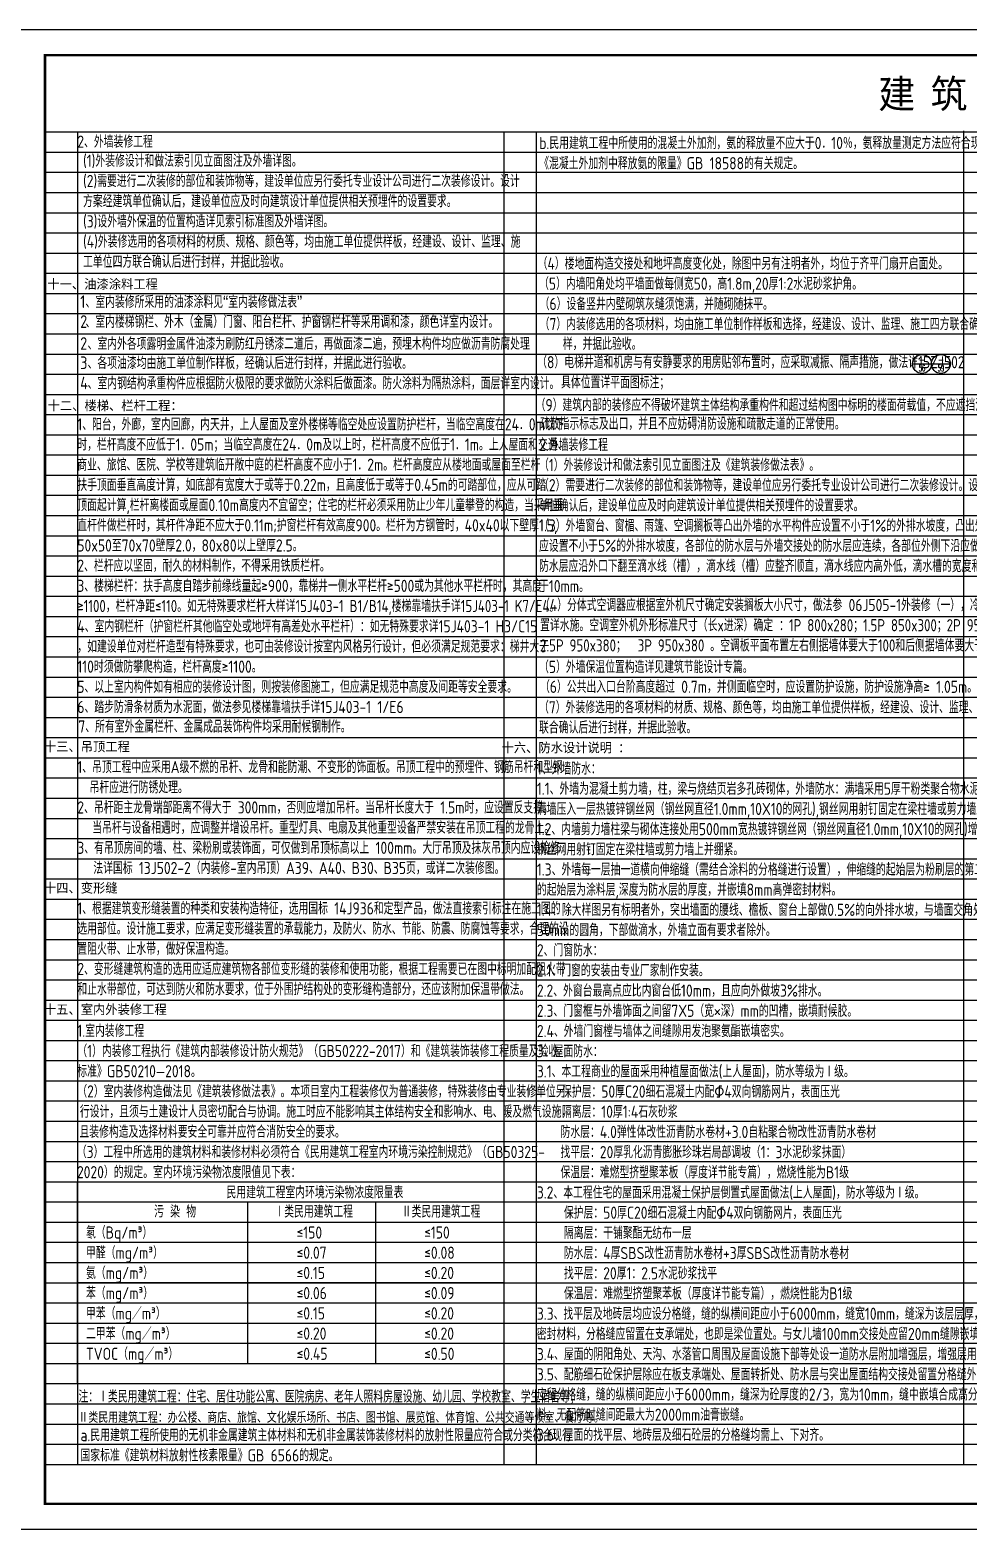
# Model space of a CAD drawing. Extents: x -737978 to 768813, y -372247 to 1140308.
# Drawn here: x -602854 to -565685, y -43903 to 15497 of the extents above; entities that cross this region are included whole.
import ezdxf
from ezdxf.enums import TextEntityAlignment as Align

# ---------------------------------------------------------------- set-up
doc = ezdxf.new("R2010")
doc.units = 0
doc.header["$LTSCALE"] = 1000
doc.header["$MEASUREMENT"] = 0
doc.layers.get('0').update_dxf_attribs({"linetype": 'CONTINUOUS'})
for name, color, linetype in [('0-网审修改内容', 6, 'CONTINUOUS'), ('A-ANNO-TABS', 7, 'CONTINUOUS'), ('A-ANNO-TEXT', 7, 'CONTINUOUS'), ('A-ANNO-TEXT修改内容', 2, 'CONTINUOUS'), ('PUB_TEXT', 7, 'CONTINUOUS'), ('PUB_TITLE', 4, 'CONTINUOUS')]:
    doc.layers.add(name, color=color, linetype=linetype)
doc.styles.add('A-单线字', font='GBENOR', dxfattribs={"bigfont": 'GBCBIG'})
doc.styles.add('A-黑体', font='simhei_0.ttf', dxfattribs={"width": 0.85})
doc.styles.add('COMP', font='complex', dxfattribs={"bigfont": 'hztxt'})

# ---------------------------------------------------------------- blocks, each defined once
blk = doc.blocks.new('_INDEX')
blk.add_line((-0.5, 0), (0.5, 0))
blk.add_circle((0, 0), 0.5)
at = {"style": 'COMP'}
for tag, width, p, p2 in [('1', 2.333333, (-0.17, 0.05), (0.17, 0.05)), ('-', 1.166667, (-0.17, -0.39), (0.17, -0.39))]:
    blk.add_attdef(tag, text='', height=0.34, dxfattribs=dict(at, width=width)).set_placement(p, p2, align=Align.FIT)

msp = doc.modelspace()

# ---------------------------------------------------------------- linework, layer by layer
at = {"layer": 'A-ANNO-TABS', "color": 8}
for p, q in [((-600967.4, 11458), (-600967.4, -41342)), ((-584082.6, 11458), (-584082.6, -40542)), ((-584082.6, 11458), (-584082.6, -41342)), ((-582792.4, 11458), (-582792.4, -41342)), ((-565857.6, 11497.5), (-565857.6, -41342))]:
    msp.add_line(p, q, dxfattribs=at)
for points in [[(-602257.6, 11458), (-530258.7, 11458)], [(-602257.6, 10658), (-530258.7, 10658)], [(-602257.6, 9858), (-530258.7, 9858)], [(-602257.6, 9058), (-530258.7, 9058)], [(-602257.6, 8258), (-530258.7, 8258)], [(-602257.6, 7458), (-530258.7, 7458)], [(-602257.6, 6658), (-530258.7, 6658)], [(-602257.6, 5858), (-530258.7, 5858)], [(-602257.6, 5058), (-530258.7, 5058)], [(-602257.6, 4258), (-530258.7, 4258)], [(-602257.6, 3458), (-530258.7, 3458)], [(-602257.6, 2658), (-530258.7, 2658)], [(-602257.6, 1858), (-530258.7, 1858)], [(-602257.6, 1058), (-530258.7, 1058)], [(-602257.6, 258), (-530258.7, 258)], [(-602257.6, -542), (-530258.7, -542)], [(-602257.6, -1342), (-530258.7, -1342)], [(-602257.6, -2142), (-530258.7, -2142)], [(-602257.6, -2942), (-530258.7, -2942)], [(-602257.6, -3742), (-530258.7, -3742)], [(-602257.6, -4542), (-530258.7, -4542)], [(-602257.6, -5342), (-530258.7, -5342)], [(-602257.6, -6142), (-530258.7, -6142)], [(-602257.6, -6942), (-530258.7, -6942)], [(-602257.6, -7742), (-530258.7, -7742)], [(-602257.6, -8542), (-530258.7, -8542)], [(-602257.6, -9342), (-530258.7, -9342)], [(-602257.6, -10142), (-530258.7, -10142)], [(-602257.6, -10942), (-530258.7, -10942)], [(-602257.6, -11742), (-530258.7, -11742)], [(-602257.6, -12542), (-530258.7, -12542)], [(-602257.6, -13342), (-530258.7, -13342)], [(-602257.6, -14142), (-530258.7, -14142)], [(-602257.6, -14942), (-530258.7, -14942)], [(-602257.6, -15742), (-530258.7, -15742)], [(-602257.6, -16542), (-530258.7, -16542)], [(-602257.6, -17342), (-530258.7, -17342)], [(-602257.6, -18142), (-530258.7, -18142)], [(-602257.6, -18942), (-530258.7, -18942)], [(-602257.6, -19742), (-530258.7, -19742)], [(-602257.6, -20542), (-530258.7, -20542)], [(-602257.6, -21342), (-530258.7, -21342)], [(-602257.6, -22142), (-530258.7, -22142)], [(-602257.6, -22942), (-530258.7, -22942)], [(-602257.6, -23742), (-530258.7, -23742)], [(-602257.6, -24542), (-530258.7, -24542)], [(-602257.6, -25342), (-530258.7, -25342)], [(-602257.6, -26142), (-530258.7, -26142)], [(-602257.6, -26942), (-530258.7, -26942)], [(-602257.6, -27742), (-530258.7, -27742)], [(-602257.6, -28542), (-530258.7, -28542)], [(-602257.6, -29342), (-530258.7, -29342)], [(-602257.6, -30142), (-530258.7, -30142)], [(-602257.6, -30942), (-530258.7, -30942)], [(-602257.6, -31742), (-530258.7, -31742)], [(-602257.6, -32542), (-530258.7, -32542)], [(-602257.6, -33342), (-530258.7, -33342)], [(-602257.6, -34142), (-530297.5, -34142)], [(-602257.6, -34942), (-530297.5, -34942)], [(-602257.6, -35742), (-530297.5, -35742)], [(-602257.6, -36542), (-530297.5, -36542)], [(-602257.6, -37342), (-530297.5, -37342)], [(-602257.6, -38142), (-530297.5, -38142)], [(-602257.6, -38942), (-530297.5, -38942)], [(-602257.6, -38942), (-530297.5, -38942)], [(-602257.6, -39742), (-530297.5, -39742)], [(-602257.6, -39742), (-530297.5, -39742)], [(-602257.6, -40542), (-530297.5, -40542)], [(-602257.6, -40542), (-530297.5, -40542)], [(-602257.6, -41342), (-530297.5, -41342)]]:
    msp.add_lwpolyline(points, dxfattribs=at)
at = {"layer": 'PUB_TEXT'}
msp.add_lwpolyline([(-600967.4, -30142), (-584082.6, -30142), (-584082.6, -38145.7), (-600967.4, -38145.7)], close=True, dxfattribs=at)
for points in [[(-594215.3, -37338.3), (-594215.3, -30938.3)], [(-589148.9, -37338.3), (-589148.9, -30938.3)], [(-600967.4, -31738.3), (-584082.6, -31738.3)], [(-600967.4, -32538.3), (-584082.6, -32538.3)], [(-600967.4, -33338.3), (-584082.6, -33338.3)], [(-600967.4, -34138.3), (-584082.6, -34138.3)], [(-600967.4, -34940.2), (-584082.6, -34940.2)], [(-600967.4, -35742), (-584082.6, -35742)], [(-600967.4, -36543.8), (-584082.6, -36543.8)], [(-600967.4, -37338.3), (-584082.6, -37338.3)]]:
    msp.add_lwpolyline(points, dxfattribs=at)
at = {"layer": 'PUB_TITLE'}
msp.add_lwpolyline([(-604757.6, -43902.5), (-520657.6, -43902.5), (-520657.6, 15497.5), (-604757.6, 15497.5)], close=True, dxfattribs=at)
at = {"layer": 'PUB_TITLE', "const_width": 100}
msp.add_lwpolyline([(-602257.6, -42902.5), (-521657.6, -42902.5), (-521657.6, 14497.5), (-602257.6, 14497.5)], close=True, dxfattribs=at)
msp.add_lwpolyline([(-602257.6, -42902.5), (-521657.6, -42902.5), (-521657.6, 14497.5), (-602257.6, 14497.5)], close=True, dxfattribs=at)
msp.add_lwpolyline([(-602257.6, -42902.5), (-521657.6, -42902.5), (-521657.6, 14497.5), (-602257.6, 14497.5)], close=True, dxfattribs=at)

# ---------------------------------------------------------------- block references
at = {"layer": 'A-ANNO-TEXT修改内容', "color": 4}
ref = msp.add_blockref('_INDEX', (-567508.2, 2263.9), dxfattribs=dict(at, xscale=750, yscale=750, zscale=750))
ref.add_attrib('1', '-', dxfattribs={"layer": '0', "height": 255, "style": 'COMP', "width": 1.166667}).set_placement((-567635.7, 2301.4), (-567380.7, 2301.4), align=Align.FIT)
ref.add_attrib('-', '56', dxfattribs={"layer": '0', "height": 255, "style": 'COMP', "width": 0.617647}).set_placement((-567635.7, 1971.4), (-567380.7, 1971.4), align=Align.FIT)
ref = msp.add_blockref('_INDEX', (-566758.2, 2263.9), dxfattribs=dict(at, xscale=750, yscale=750, zscale=750))
ref.add_attrib('1', '-', dxfattribs={"layer": '0', "height": 255, "style": 'COMP', "width": 1.166667}).set_placement((-566885.7, 2301.4), (-566630.7, 2301.4), align=Align.FIT)
ref.add_attrib('-', '59', dxfattribs={"layer": '0', "height": 255, "style": 'COMP', "width": 0.617647}).set_placement((-566885.7, 1971.4), (-566630.7, 1971.4), align=Align.FIT)

# ---------------------------------------------------------------- texts
at = {"layer": '0-网审修改内容', "style": 'A-黑体', "width": 0.95}
msp.add_text('十五、室内外装修工程', height=375.53, dxfattribs=at).set_placement((-602302.2, -23499.5))
at = {"layer": 'A-ANNO-TEXT'}
for s, height, style, width, p in [('建', 1126.6, 'A-黑体', 0.95, (-569237.2, 12402.3)), ('建', 1126.6, 'A-黑体', 0.95, (-569237.2, 12402.3)), ('筑', 1126.6, 'A-黑体', 0.95, (-567171.4, 12402.3)), ('筑', 1126.6, 'A-黑体', 0.95, (-567171.4, 12402.3)), ('2、外墙装修工程', 482.27, 'A-单线字', 0.95, (-600978.4, 10830.4)), ('(1)外装修设计和做法索引见立面图注及外墙详图。', 482.27, 'A-单线字', 0.95, (-600749.9, 10073.1)), ('(2)需要进行二次装修的部位和装饰物等，建设单位应另行委托专业设计公司进行二次装修设计。设计', 482.27, 'A-单线字', 0.95, (-600749.9, 9273.1)), ('方案经建筑单位确认后，建设单位应及时向建筑设计单位提供相关预埋件的设置要求。', 482.27, 'A-单线字', 0.95, (-600749.9, 8473.1)), ('(3)设外墙外保温的位置构造详见索引标准图及外墙详图。', 482.27, 'A-单线字', 0.95, (-600749.9, 7673.1)), ('(4)外装修选用的各项材料的材质、规格、颜色等，均由施工单位提供样板，经建设、设计、监理、施', 482.27, 'A-单线字', 0.95, (-600749.9, 6873.1)), ('工单位四方联合确认后进行封样，并据此验收。', 482.27, 'A-单线字', 0.95, (-600749.9, 6073.1)), ('十一、油漆涂料工程', 375.53, 'A-黑体', 0.95, (-602165.3, 5242.6)), ('十二、楼梯、栏杆工程：', 375.527, 'A-黑体', 0.95, (-602156.2, 429.7)), ('1、阳台，外廊，室内回廊，内天井，上人屋面及室外楼梯等临空处应设置防护栏杆，当临空高度在24．0m以下', 482.27, 'A-单线字', 0.95, (-600978.4, -369.6)), ('扶手顶面垂直高度计算，如底部有宽度大于或等于0.22m，且高度低于或等于0.45m的可踏部位，应从可踏', 482.27, 'A-单线字', 0.95, (-600978.4, -2769.6)), ('顶面起计算,栏杆离楼面或屋面0.10m高度内不宜留空；住宅的栏杆必须采用防止少年儿童攀登的构造，当采用垂', 482.27, 'A-单线字', 0.95, (-600978.4, -3569.6)), ('直杆件做栏杆时，其杆件净距不应大于0.11m;护窗栏杆有效高度900。栏杆为方钢管时，40x40以下壁厚1.5,', 482.27, 'A-单线字', 0.95, (-600978.4, -4369.6)), ('50x50至70x70壁厚2.0，80x80以上壁厚2.5。', 482.27, 'A-单线字', 0.95, (-600978.4, -5169.6)), ('2、栏杆应以坚固，耐久的材料制作，不得采用铁质栏杆。', 482.27, 'A-单线字', 0.95, (-600978.4, -5969.6)), ('3、楼梯栏杆：扶手高度自踏步前缘线量起≥900，靠梯井一侧水平栏杆≥500或为其他水平栏杆时，其高度', 482.27, 'A-单线字', 0.95, (-600978.4, -6769.6)), ('≥1100，栏杆净距≤110。如无特殊要求栏杆大样详15J403-1 B1/B14,楼梯靠墙扶手详15J403-1 K7/E4。', 482.27, 'A-单线字', 0.9, (-600978.4, -7569.6)), ('（4）分体式空调器应根据室外机尺寸确定安装搁板大小尺寸，做法参 06J505-1外装修（一），冷凝水排水位', 482.27, 'A-单线字', 0.95, (-582643.8, -7530.6)), ('4、室内钢栏杆（护窗栏杆其他临空处或地坪有高差处水平栏杆）：如无特殊要求详15J403-1 H3/C15', 482.27, 'A-单线字', 0.95, (-600978.4, -8372.4)), ('置详水施。空调室外机外形标准尺寸（长x进深）确定 ：1P 800x280；1.5P 850x300；2P 950x350;  ', 482.27, 'A-单线字', 0.9, (-582643.8, -8330.6)), ('，如建设单位对栏杆造型有特殊要求，也可由装修设计按室内风格另行设计，但必须满足规范要求：梯井大于', 482.27, 'A-单线字', 0.95, (-600978.4, -9172.4)), ('2.5P 950x380；  3P 950x380 。空调板平面布置左右侧据墙体要大于100和后侧据墙体要大于150。', 482.27, 'A-单线字', 0.9, (-582643.8, -9130.6)), ('110时须做防攀爬构造，栏杆高度≥1100。', 482.27, 'A-单线字', 0.95, (-600978.5, -9972.4)), ('5、以上室内构件如有相应的装修设计图，则按装修图施工，但应满足规范中高度及间距等安全要求。', 482.27, 'A-单线字', 0.95, (-600978.5, -10772.4)), ('（6）公共出入口台阶高度超过 0.7m，并侧面临空时，应设置防护设施，防护设施净高≥ 1.05m。', 482.27, 'A-单线字', 0.95, (-582643.8, -10770)), ('6、踏步防滑条材质为水泥面，做法参见楼梯靠墙扶手详15J403-1 1/E6', 482.27, 'A-单线字', 0.95, (-600978.5, -11569.6)), ('十三、吊顶工程', 375.53, 'A-黑体', 0.95, (-602302.2, -13083.3)), ('十六、防水设计说明 ：', 375.527, 'A-黑体', 0.95, (-584169.4, -13124.4)), ('1、吊顶工程中应采用A级不燃的吊杆、龙骨和能防潮、不变形的饰面板。吊顶工程中的预埋件、钢筋吊杆和型钢', 482.27, 'A-单线字', 0.95, (-600978.5, -13950.6)), ('1、外墙防水：', 482.27, 'A-单线字', 0.95, (-582768.9, -14009.1)), ('吊杆应进行防锈处理。', 482.27, 'A-单线字', 0.95, (-600494.9, -14750.6)), ('1.1、外墙为混凝土剪力墙，柱，梁与烧结页岩多孔砖砌体，外墙防水：满墙采用5厚干粉类聚合物水泥防水砂浆，', 482.27, 'A-单线字', 0.95, (-582768.9, -14809.1)), ('2、吊杆距主龙骨端部距离不得大于 300mm，否则应增加吊杆。当吊杆长度大于 1.5m时，应设置反支撑。', 482.27, 'A-单线字', 0.95, (-600978.5, -15550.6)), ('满墙压入一层热镀锌钢丝网（钢丝网直径1.0mm,10X10的网孔),钢丝网用射钉固定在梁柱墙或剪力墙上并绷紧。', 482.27, 'A-单线字', 0.95, (-582768.9, -15609.1)), ('当吊杆与设备相遇时，应调整并增设吊杆。重型灯具、电扇及其他重型设备严禁安装在吊顶工程的龙骨上。', 482.27, 'A-单线字', 0.95, (-600386, -16350.6)), ('1.2、内墙剪力墙柱梁与砌体连接处用500mm宽热镀锌钢丝网（钢丝网直径1.0mm,10X10的网孔)增强抹灰层，', 482.27, 'A-单线字', 0.95, (-582768.9, -16409.1)), ('3、有吊顶房间的墙、柱、梁粉刷或装饰面，可仅做到吊顶标高以上 100mm。大厅吊顶及抹灰吊顶内应设检修', 482.27, 'A-单线字', 0.95, (-600978.5, -17150.6)), ('钢丝网用射钉固定在梁柱墙或剪力墙上并绷紧。', 482.27, 'A-单线字', 0.95, (-582768.9, -17209.1)), ('法详国标 13J502-2（内装修-室内吊顶）A39、A40、B30、B35页，或详二次装修图。', 482.27, 'A-单线字', 0.95, (-600344.8, -17950.6)), ('1.3、外墙每一层抽一道横向伸缩缝（需结合涂料的分格缝进行设置），伸缩缝的起始层为粉刷层的第二层，其余缝', 482.27, 'A-单线字', 0.95, (-582768.9, -18009.1)), ('十四、变形缝', 375.53, 'A-黑体', 0.95, (-602302.2, -18683.3)), ('的起始层为涂料层,深度为防水层的厚度，并嵌填8mm高弹密封材料。', 482.27, 'A-单线字', 0.95, (-582768.9, -18809.1)), ('1、根据建筑变形缝装置的种类和安装构造特征，选用国标 14J936和定型产品，做法直接索引标注在施工图的', 482.27, 'A-单线字', 0.95, (-600978.5, -19550.6)), ('1.4、除大样图另有标明者外，突出墙面的腰线、檐板、窗台上部做0.5%%%的向外排水坡，与墙面交角处做成半径', 482.27, 'A-单线字', 0.95, (-582768.9, -19609.1)), ('选用部位。设计施工要求，应满足变形缝装置的承载能力，及防火、防水、节能、防震、防腐蚀等要求，合理的设', 482.27, 'A-单线字', 0.95, (-600978.5, -20350.6)), ('50mm的圆角，下部做滴水，外墙立面有要求者除外。', 482.27, 'A-单线字', 0.95, (-582768.9, -20409.1)), ('置阻火带、止水带，做好保温构造。', 482.27, 'A-单线字', 0.95, (-600978.5, -21150.6)), ('2、门窗防水：', 482.27, 'A-单线字', 0.95, (-582768.9, -21209.1)), ('2、变形缝建筑构造的选用应适应建筑物各部位变形缝的装修和使用功能，根据工程需要已在图中标明加配阻火带', 482.27, 'A-单线字', 0.95, (-600978.5, -21950.6)), ('2.1、门窗的安装由专业厂家制作安装。', 482.27, 'A-单线字', 0.95, (-582768.9, -22009.1)), ('和止水带部位，可达到防火和防水要求，位于外围护结构处的变形缝构造部分，还应该附加保温带做法。', 482.27, 'A-单线字', 0.95, (-600978.5, -22750.6)), ('2.2、外窗台最高点应比内窗台低10mm，且应向外做坡3%%%排水。', 482.27, 'A-单线字', 0.95, (-582768.9, -22809.1)), ('2.3、门窗框与外墙饰面之间留7X5（宽×深）mm的凹槽，嵌填耐候胶。', 482.27, 'A-单线字', 0.95, (-582768.9, -23609.1)), ('2.4、外墙门窗樘与墙体之间缝隙用发泡聚氨酯嵌填密实。', 482.27, 'A-单线字', 0.95, (-582768.9, -24409.1)), ('3、屋面防水：', 482.27, 'A-单线字', 0.95, (-582768.9, -25209.1)), ('    隔离层：10厚1:4石灰砂浆', 482.27, 'A-单线字', 0.95, (-582768.9, -27609.1)), ('找平层：20厚乳化沥青膨胀珍珠岩局部调坡（1：3水泥砂浆抹面）', 482.27, 'A-单线字', 0.95, (-581832.1, -29209.1)), ('保温层：难燃型挤塑聚苯板（厚度详节能专篇），燃烧性能为B1级', 482.27, 'A-单线字', 0.95, (-581832.1, -30009.1)), ('隔离层：干铺聚酯无纺布一层', 482.27, 'A-单线字', 0.95, (-581698.3, -32409.1)), ('找平层：20厚1：2.5水泥砂浆找平', 482.27, 'A-单线字', 0.95, (-581698.3, -34009.1)), ('保温层：难燃型挤塑聚苯板（厚度详节能专篇），燃烧性能为B1级', 482.27, 'A-单线字', 0.95, (-581698.3, -34809.1)), ('3.3、找平层及地砖层均应设分格缝，缝的纵横间距应小于6000mm，缝宽10mm，缝深为该层层厚，嵌填高弹', 482.27, 'A-单线字', 0.95, (-582768.9, -35613.3)), ('密封材料，分格缝应留置在支承端处，也即是梁位置处。与女儿墙100mm交接处应留20mm缝隙嵌填密封材料。', 482.27, 'A-单线字', 0.95, (-582768.9, -36413.3)), ('3.4、屋面的阴阳角处、天沟、水落管口周围及屋面设施下部等处设一道防水层附加增强层，增强层用加胎体涂膜。', 482.27, 'A-单线字', 0.95, (-582768.9, -37213.3)), ('3.5、配筋细石砼保护层除应在板支承端处、屋面转折处、防水层与突出屋面结构交接处留置分格缝外，板块中还', 482.27, 'A-单线字', 0.95, (-582768.9, -38013.3)), ('应留分格缝，缝的纵横间距应小于6000mm，缝深为砼厚度的2/3，宽为10mm，缝中嵌填合成高分子密封材', 482.27, 'A-单线字', 0.95, (-582768.9, -38813.3)), ('料。无配筋时缝间距最大为2000mm油膏嵌缝。', 482.27, 'A-单线字', 0.95, (-582768.9, -39613.3)), ('3.6、屋面的找平层、地砖层及细石砼层的分格缝均需上、下对齐。', 482.27, 'A-单线字', 0.95, (-582768.9, -40413.3))]:
    msp.add_text(s, height=height, dxfattribs=dict(at, style=style, width=width)).set_placement(p)
at = {"layer": 'A-ANNO-TEXT', "color": 3, "style": 'A-单线字', "width": 0.95}
for s, height, p in [('b.民用建筑工程中所使用的混凝土外加剂，氨的释放量不应大于0．10％，氨释放量测定方法应符合现行国家标准', 482.27, (-582677.1, 10778.4)), ('《混凝土外加剂中释放氨的限量》GB 18588的有关规定。', 482.27, (-582677.1, 9975.6)), ('（3）工程中所选用的建筑材料和装修材料必须符合《民用建筑工程室内环境污染控制规范》（GB50325-', 482.27, (-600997.8, -29202.6)), ('2020）的规定。室内环境污染物浓度限值见下表：', 482.27, (-600992.3, -30002.6)), ('民用建筑工程室内环境污染物浓度限量表', 482.27, (-595067.8, -30802.6)), ('污 染 物', 482.27, (-597936.8, -31564.1)), ('Ⅰ类民用建筑工程', 482.27, (-593167.9, -31564.1)), ('Ⅱ类民用建筑工程', 482.27, (-588121.9, -31564.1)), ('氡（Bq/m³）', 482.27, (-600634.3, -32395.6)), ('≤150', 482.27, (-592290.4, -32395.6)), ('≤150', 482.27, (-587234.4, -32395.6)), ('甲醛（mg/m³）', 482.27, (-600634.3, -33195.6)), ('≤0.07', 482.27, (-592290.4, -33195.6)), ('≤0.08', 482.27, (-587234.4, -33195.6)), ('氨（mg/m³）', 482.27, (-600634.3, -33995.6)), ('≤0.15', 482.27, (-592290.4, -33995.6)), ('≤0.20', 482.27, (-587234.4, -33995.6)), ('苯（mg/m³）', 482.27, (-600634.3, -34795.6)), ('≤0.06', 482.27, (-592290.4, -34795.6)), ('≤0.09', 482.27, (-587234.4, -34795.6)), ('甲苯（mg／m³）', 482.27, (-600634.3, -35597.4)), ('≤0.15', 482.27, (-592290.4, -35597.4)), ('≤0.20', 482.27, (-587234.4, -35597.4)), ('二甲苯（mg／m³）', 482.27, (-600634.3, -36399.2)), ('≤0.20', 482.27, (-592290.4, -36399.2)), ('≤0.20', 482.27, (-587234.4, -36399.2)), ('TVOC（mg／m³）', 482.27, (-600634.3, -37201.1)), ('≤0.45', 482.27, (-592290.4, -37201.1)), ('≤0.50', 482.27, (-587234.4, -37201.1)), ('注：Ⅰ类民用建筑工程：住宅、居住功能公寓、医院病房、老年人照料房屋设施、幼儿园、学校教室、学生宿舍等；', 482.27, (-600932.9, -38894.7)), ('Ⅱ类民用建筑工程：办公楼、商店、旅馆、文化娱乐场所、书店、图书馆、展览馆、体育馆、公共交通等候室、餐厅等。', 435.248, (-600933.2, -39696)), ('a.民用建筑工程所使用的无机非金属建筑主体材料和无机非金属装饰装修材料的放射性限量应符合或分类符合现行', 482.27, (-600852.1, -40424.4)), ('国家标准《建筑材料放射性核素限量》GB 6566的规定。', 482.27, (-600852.1, -41224.4))]:
    msp.add_text(s, height=height, dxfattribs=at).set_placement(p)
at = {"layer": 'A-ANNO-TEXT', "color": 7, "style": 'A-单线字', "width": 0.95}
for s, p in [('（4）楼地面构造交接处和地坪高度变化处，除图中另有注明者外，均位于齐平门扇开启面处。', (-582739, 6001.9)), ('（5）内墙阳角处均平墙面做每侧宽50，高1.8m,20厚1:2水泥砂浆护角。', (-582681.5, 5201.9)), ('（6）设备竖井内壁砌筑灰缝须饱满，并随砌随抹平。', (-582658, 4401.9)), ('（7）内装修选用的各项材料，均由施工单位制作样板和选择，经建设、设计、监理、施工四方联合确认后进行封', (-582658, 3601.9)), ('样，并据此验收。', (-581738.7, 2820)), ('（8）电梯井道和机房与有安静要求的用房贴邻布置时，应采取减振、隔声措施，做法详15ZJ502        ，', (-582757.1, 2092.5)), ('具体位置详平面图标注；', (-581809.6, 1292.5)), ('（9）建筑内部的装修应不得破坏建筑主体结构承重构件和超过结构图中标明的楼面荷载值，不应遮挡消防设施和', (-582818.6, 394.1)), ('疏散指示标志及出口，并且不应妨碍消防设施和疏散走道的正常使用。', (-582646.1, -342.9)), ('2.外墙装修工程', (-582673.5, -1181.4)), ('（1）外装修设计和做法索引见立面图注及《建筑装修做法表》。', (-582682.5, -1981.4)), ('（2）需要进行二次装修的部位和装饰物等，建设单位应另行委托专业设计公司进行二次装修设计。设计方案经建筑', (-582682.5, -2781.4)), ('单位确认后，建设单位应及时向建筑设计单位提供相关预埋件的设置要求。', (-582682.5, -3581.4)), ('（3）外墙窗台、窗楣、雨篷、空调搁板等凸出外墙的水平构件应设置不小于1%%%的外排水坡度，凸出外墙面的线条', (-582682.5, -4381.4)), ('应设置不小于5%%%的外排水坡度，各部位的防水层与外墙交接处的防水层应连续，各部位外侧下沿应做滴水线（槽），', (-582682.5, -5181.4)), ('防水层应沿外口下翻至滴水线（槽），滴水线（槽）应整齐顺直，滴水线应内高外低，滴水槽的宽度和深度均不应小', (-582682.5, -5981.4)), ('于10mm。', (-582682.5, -6781.4)), ('（5）外墙保温位置构造详见建筑节能设计专篇。', (-582682.5, -9981.4)), ('（7）外装修选用的各项材料的材质、规格、颜色等，均由施工单位提供样板，经建设、设计、监理、施工单位四方', (-582682.5, -11581.4)), ('联合确认后进行封样，并据此验收。', (-582682.5, -12381.4)), ('1.室内装修工程', (-600978.5, -24402.6)), ('（1）内装修工程执行《建筑内部装修设计防火规范》（GB50222-2017）和《建筑装饰装修工程质量及验收', (-600978.5, -25202.6)), ('标准》GB50210—2018。', (-600978.5, -26002.6)), ('（2）室内装修构造做法见《建筑装修做法表》。本项目室内工程装修仅为普通装修，特殊装修由专业装修单位另', (-600978.5, -26802.6)), ('行设计，且须与土建设计人员密切配合与协调。施工时应不能影响其主体结构安全和影响水、电、暖及燃气设施，', (-600876.4, -27602.6)), ('且装修构造及选择材料要安全可靠并应符合消防安全的要求。', (-600893.2, -28402.6))]:
    msp.add_text(s, height=482.27, dxfattribs=at).set_placement(p)
at = {"layer": 'A-ANNO-TEXT', "color": 0, "style": 'A-单线字', "width": 0.95}
for s, height, p in [('1', 500, (-600862.5, 4482)), ('、室内装修所采用的油漆涂料见“室内装修做法表”', 482.27, (-600654.2, 4482)), ('2', 500, (-600862.5, 3693.5)), ('、室内楼梯钢栏、外木（金属）门窗、阳台栏杆、护窗钢栏杆等采用调和漆，颜色详室内设计。', 482.27, (-600654.2, 3693.5)), ('2', 500, (-600862.7, 2824)), ('、室内外各项露明金属件油漆为刷防红丹锈漆二道后，再做面漆二遍，预埋木构件均应做沥青防腐处理', 482.27, (-600571.1, 2824)), ('3', 500, (-600862.8, 2060.6)), ('、各项油漆均由施工单位制作样板，经确认后进行封样，并据此进行验收。', 482.27, (-600571.1, 2060.6)), ('、室内钢结构承重构件应根据防火极限的要求做防火涂料后做面漆。防火涂料为隔热涂料，面层详室内设计。', 482.27, (-600571.1, 1260.6)), ('4', 500, (-600862.8, 1260.6))]:
    msp.add_text(s, height=height, dxfattribs=at).set_placement(p)
at = {"layer": 'A-ANNO-TEXT', "color": 6, "style": 'A-单线字', "width": 0.95}
for s, p in [('时，栏杆高度不应低于1．05m；当临空高度在24．0m及以上时，栏杆高度不应低于1．1m。上人屋面和交通、', (-600978.4, -1169.6)), ('商业、旅馆、医院、学校等建筑临开敞中庭的栏杆高度不应小于1．2m。栏杆高度应从楼地面或屋面至栏杆', (-600978.4, -1969.6)), ('3.1、本工程商业的屋面采用种植屋面做法(上人屋面)，防水等级为Ⅰ级。', (-582768.9, -26009.1)), ('    保护层：50厚C20细石混凝土内配Φ4双向钢筋网片，表面压光', (-582768.9, -26809.1)), ('防水层：4.0弹性体改性沥青防水卷材+3.0自粘聚合物改性沥青防水卷材', (-581832.1, -28409.1)), ('3.2、本工程住宅的屋面采用混凝土保护层倒置式屋面做法(上人屋面)，防水等级为Ⅰ级。', (-582768.9, -30809.1)), ('保护层：50厚C20细石混凝土内配Φ4双向钢筋网片，表面压光', (-581698.3, -31609.1)), ('防水层：4厚SBS改性沥青防水卷材+3厚SBS改性沥青防水卷材', (-581698.3, -33209.1))]:
    msp.add_text(s, height=482.27, dxfattribs=at).set_placement(p)
at = {"layer": 'A-ANNO-TEXT', "color": 4, "style": 'A-单线字', "width": 0.95}
msp.add_text('7、所有室外金属栏杆、金属成品装饰构件均采用耐候钢制作。', height=482.27, dxfattribs=at).set_placement((-600938.2, -12344.8))

doc.saveas('drawing.dxf')
